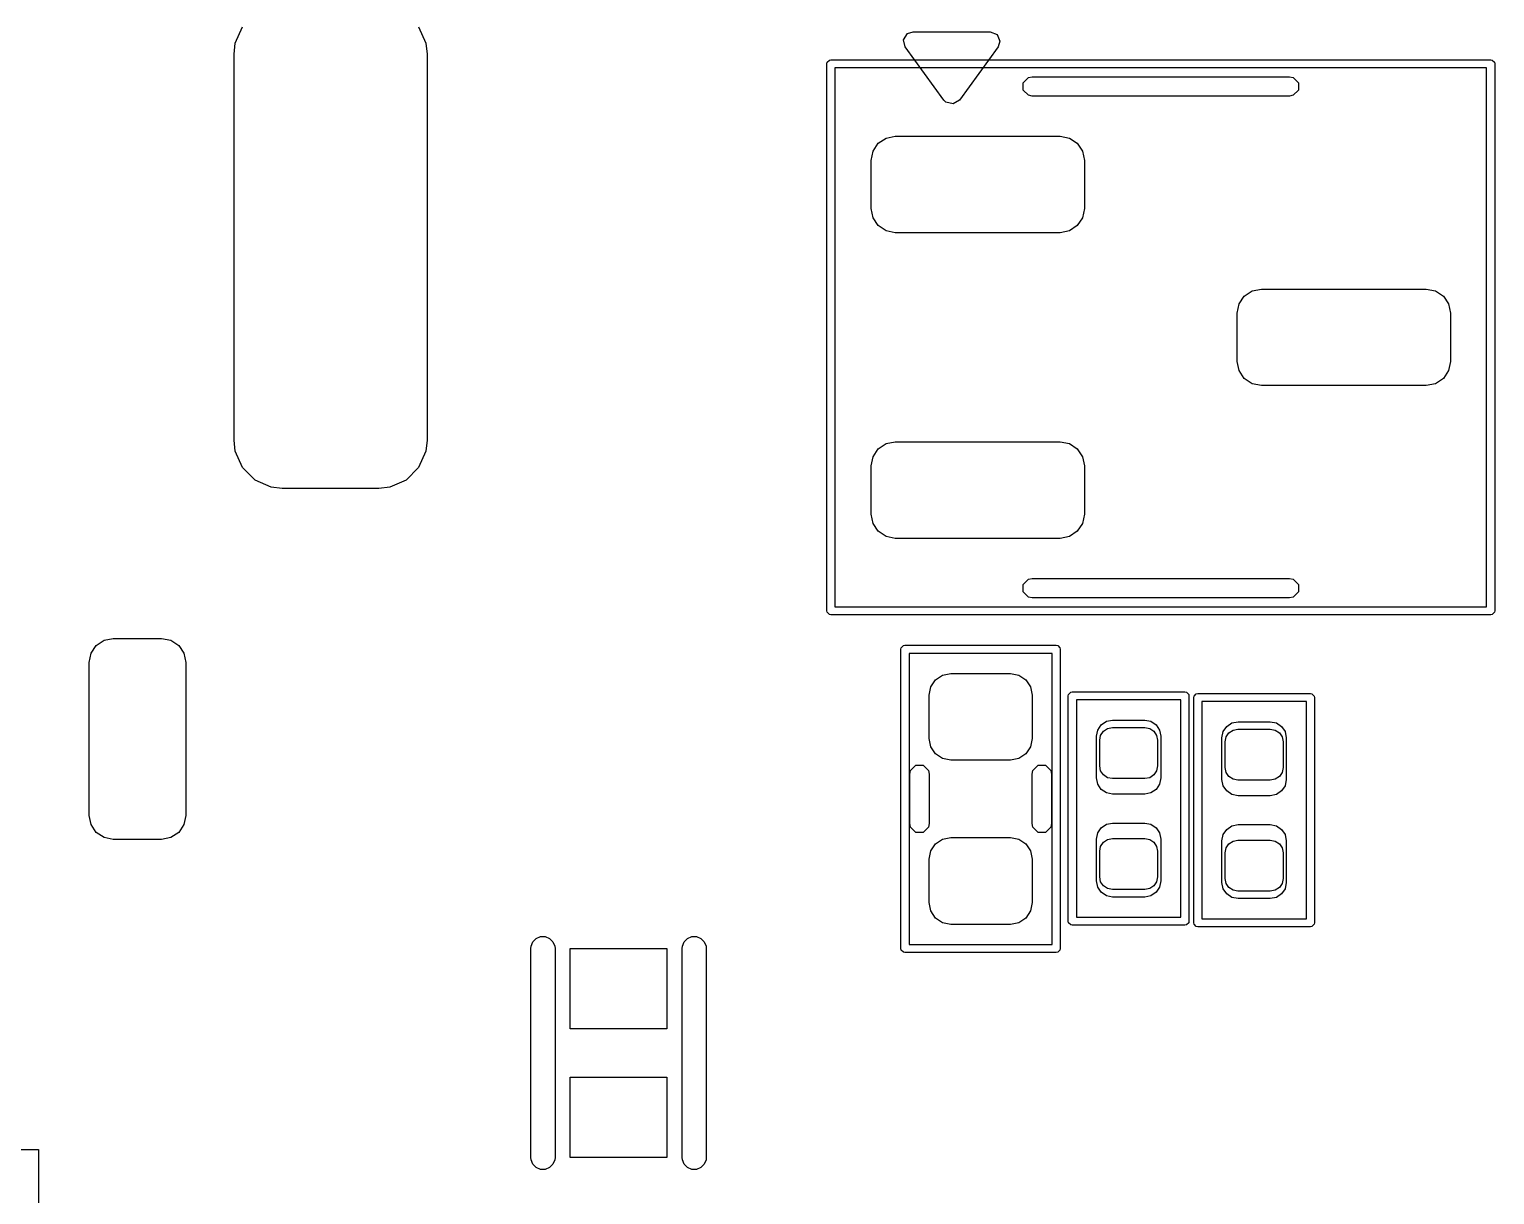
# Model space of a CAD drawing. Extents: x 100 to 191, y -173 to -30.
# Drawn here: x 152.09 to 161.2, y -96.9 to -89.65 of the extents above; entities that cross this region are included whole.
import ezdxf

# ---------------------------------------------------------------- set-up
doc = ezdxf.new("R2010")
doc.units = 0
doc.layers.add('BLACK', color=7, linetype='CONTINUOUS')

msp = doc.modelspace()

# ---------------------------------------------------------------- linework, layer by layer
at = {"layer": 'BLACK', "linetype": 'Continuous'}
for p, q in [((153.372469, -89.736885), (153.417001, -89.636029)), ((153.372469, -89.736885), (153.417001, -89.636029)), ((154.511999, -89.636029), (154.556531, -89.736885)), ((154.511999, -89.636029), (154.556531, -89.736885)), ((157.525234, -89.716212), (157.54921, -89.677046)), ((157.54921, -89.677046), (157.5845, -89.66557)), ((157.5845, -89.66557), (158.0645, -89.66557)), ((158.0645, -89.66557), (158.106926, -89.683144)), ((158.106926, -89.683144), (158.1245, -89.72557)), ((153.3645, -89.80557), (153.372469, -89.736885)), ((153.3645, -89.80557), (153.372469, -89.736885)), ((154.556531, -89.736885), (154.5645, -89.80557)), ((154.556531, -89.736885), (154.5645, -89.80557)), ((157.535976, -89.76086), (157.525234, -89.716212)), ((157.775976, -90.09086), (157.535976, -89.76086)), ((158.113024, -89.76086), (157.873024, -90.09086)), ((158.1245, -89.72557), (158.113024, -89.76086)), ((153.3645, -92.20557), (153.3645, -89.80557)), ((153.3645, -92.20557), (153.3645, -89.80557)), ((154.5645, -89.80557), (154.5645, -92.20557)), ((154.5645, -89.80557), (154.5645, -92.20557)), ((157.0495, -89.86557), (157.051403, -89.856003)), ((157.0495, -93.26557), (157.0495, -89.86557)), ((157.051403, -89.856003), (157.064933, -89.842473)), ((157.064933, -89.842473), (157.0745, -89.84057)), ((157.0745, -89.84057), (161.1745, -89.84057)), ((161.1745, -89.84057), (161.184067, -89.842473)), ((161.184067, -89.842473), (161.197597, -89.856003)), ((161.197597, -89.856003), (161.1995, -89.86557)), ((161.1995, -89.86557), (161.1995, -93.26557)), ((157.0995, -89.89057), (157.0995, -93.24057)), ((161.1495, -89.89057), (157.0995, -89.89057)), ((158.269067, -89.982609), (158.301539, -89.950137)), ((158.301539, -89.950137), (158.3245, -89.94557)), ((158.3245, -89.94557), (159.1245, -89.94557)), ((159.1245, -89.94557), (159.9245, -89.94557)), ((159.9245, -89.94557), (159.947461, -89.950137)), ((159.947461, -89.950137), (159.979933, -89.982609)), ((161.1495, -93.24057), (161.1495, -89.89057)), ((158.269067, -90.028531), (158.269067, -89.982609)), ((158.301539, -90.061003), (158.269067, -90.028531)), ((158.3245, -90.06557), (158.301539, -90.061003)), ((159.1245, -90.06557), (158.3245, -90.06557)), ((159.9245, -90.06557), (159.1245, -90.06557)), ((159.947461, -90.061003), (159.9245, -90.06557)), ((159.979933, -90.028531), (159.947461, -90.061003)), ((159.979933, -89.982609), (159.979933, -90.028531)), ((157.78921, -90.104094), (157.775976, -90.09086)), ((157.833858, -90.114836), (157.78921, -90.104094)), ((157.873024, -90.09086), (157.833858, -90.114836)), ((157.368434, -90.359504), (157.417097, -90.326988)), ((157.368434, -90.359504), (157.417097, -90.326988)), ((157.417097, -90.326988), (157.4745, -90.31557)), ((157.417097, -90.326988), (157.4745, -90.31557)), ((157.4745, -90.31557), (158.4995, -90.31557)), ((157.4745, -90.31557), (158.4995, -90.31557)), ((158.4995, -90.31557), (158.556903, -90.326988)), ((158.4995, -90.31557), (158.556903, -90.326988)), ((158.556903, -90.326988), (158.605566, -90.359504)), ((158.556903, -90.326988), (158.605566, -90.359504)), ((157.3245, -90.46557), (157.335918, -90.408167)), ((157.3245, -90.46557), (157.335918, -90.408167)), ((157.335918, -90.408167), (157.368434, -90.359504)), ((157.335918, -90.408167), (157.368434, -90.359504)), ((158.605566, -90.359504), (158.638082, -90.408167)), ((158.605566, -90.359504), (158.638082, -90.408167)), ((158.638082, -90.408167), (158.6495, -90.46557)), ((158.638082, -90.408167), (158.6495, -90.46557)), ((157.3245, -90.76557), (157.3245, -90.46557)), ((157.3245, -90.76557), (157.3245, -90.46557)), ((158.6495, -90.46557), (158.6495, -90.76557)), ((158.6495, -90.46557), (158.6495, -90.76557)), ((157.335918, -90.822973), (157.3245, -90.76557)), ((157.335918, -90.822973), (157.3245, -90.76557)), ((158.6495, -90.76557), (158.638082, -90.822973)), ((158.6495, -90.76557), (158.638082, -90.822973)), ((157.368434, -90.871636), (157.335918, -90.822973)), ((157.368434, -90.871636), (157.335918, -90.822973)), ((157.417097, -90.904152), (157.368434, -90.871636)), ((157.417097, -90.904152), (157.368434, -90.871636)), ((158.605566, -90.871636), (158.556903, -90.904152)), ((158.605566, -90.871636), (158.556903, -90.904152)), ((158.638082, -90.822973), (158.605566, -90.871636)), ((158.638082, -90.822973), (158.605566, -90.871636)), ((157.4745, -90.91557), (157.417097, -90.904152)), ((157.4745, -90.91557), (157.417097, -90.904152)), ((158.4995, -90.91557), (157.4745, -90.91557)), ((158.4995, -90.91557), (157.4745, -90.91557)), ((158.556903, -90.904152), (158.4995, -90.91557)), ((158.556903, -90.904152), (158.4995, -90.91557)), ((159.610918, -91.358167), (159.643434, -91.309504)), ((159.610918, -91.358167), (159.643434, -91.309504)), ((159.643434, -91.309504), (159.692097, -91.276988)), ((159.643434, -91.309504), (159.692097, -91.276988)), ((159.692097, -91.276988), (159.7495, -91.26557)), ((159.692097, -91.276988), (159.7495, -91.26557)), ((159.7495, -91.26557), (160.7745, -91.26557)), ((159.7495, -91.26557), (160.7745, -91.26557)), ((160.7745, -91.26557), (160.831903, -91.276988)), ((160.7745, -91.26557), (160.831903, -91.276988)), ((160.831903, -91.276988), (160.880566, -91.309504)), ((160.831903, -91.276988), (160.880566, -91.309504)), ((160.880566, -91.309504), (160.913082, -91.358167)), ((160.880566, -91.309504), (160.913082, -91.358167)), ((159.5995, -91.41557), (159.610918, -91.358167)), ((159.5995, -91.41557), (159.610918, -91.358167)), ((159.5995, -91.71557), (159.5995, -91.41557)), ((159.5995, -91.71557), (159.5995, -91.41557)), ((160.913082, -91.358167), (160.9245, -91.41557)), ((160.913082, -91.358167), (160.9245, -91.41557)), ((160.9245, -91.41557), (160.9245, -91.71557)), ((160.9245, -91.41557), (160.9245, -91.71557)), ((159.610918, -91.772973), (159.5995, -91.71557)), ((159.610918, -91.772973), (159.5995, -91.71557)), ((159.643434, -91.821636), (159.610918, -91.772973)), ((159.643434, -91.821636), (159.610918, -91.772973)), ((160.913082, -91.772973), (160.880566, -91.821636)), ((160.913082, -91.772973), (160.880566, -91.821636)), ((160.9245, -91.71557), (160.913082, -91.772973)), ((160.9245, -91.71557), (160.913082, -91.772973)), ((159.692097, -91.854152), (159.643434, -91.821636)), ((159.692097, -91.854152), (159.643434, -91.821636)), ((159.7495, -91.86557), (159.692097, -91.854152)), ((159.7495, -91.86557), (159.692097, -91.854152)), ((160.7745, -91.86557), (159.7495, -91.86557)), ((160.7745, -91.86557), (159.7495, -91.86557)), ((160.831903, -91.854152), (160.7745, -91.86557)), ((160.831903, -91.854152), (160.7745, -91.86557)), ((160.880566, -91.821636), (160.831903, -91.854152)), ((160.880566, -91.821636), (160.831903, -91.854152)), ((153.372469, -92.274255), (153.3645, -92.20557)), ((153.372469, -92.274255), (153.3645, -92.20557)), ((154.5645, -92.20557), (154.556531, -92.274255)), ((154.5645, -92.20557), (154.556531, -92.274255)), ((157.368434, -92.259504), (157.417097, -92.226988)), ((157.368434, -92.259504), (157.417097, -92.226988)), ((157.417097, -92.226988), (157.4745, -92.21557)), ((157.417097, -92.226988), (157.4745, -92.21557)), ((157.4745, -92.21557), (158.4995, -92.21557)), ((157.4745, -92.21557), (158.4995, -92.21557)), ((158.4995, -92.21557), (158.556903, -92.226988)), ((158.4995, -92.21557), (158.556903, -92.226988)), ((158.556903, -92.226988), (158.605566, -92.259504)), ((158.556903, -92.226988), (158.605566, -92.259504)), ((153.417001, -92.375111), (153.372469, -92.274255)), ((153.417001, -92.375111), (153.372469, -92.274255)), ((154.556531, -92.274255), (154.511999, -92.375111)), ((154.556531, -92.274255), (154.511999, -92.375111)), ((157.3245, -92.36557), (157.335918, -92.308167)), ((157.3245, -92.36557), (157.335918, -92.308167)), ((157.335918, -92.308167), (157.368434, -92.259504)), ((157.335918, -92.308167), (157.368434, -92.259504)), ((158.605566, -92.259504), (158.638082, -92.308167)), ((158.605566, -92.259504), (158.638082, -92.308167)), ((158.638082, -92.308167), (158.6495, -92.36557)), ((158.638082, -92.308167), (158.6495, -92.36557)), ((153.494959, -92.453069), (153.417001, -92.375111)), ((153.494959, -92.453069), (153.417001, -92.375111)), ((154.511999, -92.375111), (154.434041, -92.453069)), ((154.511999, -92.375111), (154.434041, -92.453069)), ((157.3245, -92.66557), (157.3245, -92.36557)), ((157.3245, -92.66557), (157.3245, -92.36557)), ((158.6495, -92.36557), (158.6495, -92.66557)), ((158.6495, -92.36557), (158.6495, -92.66557)), ((153.595815, -92.497601), (153.494959, -92.453069)), ((153.595815, -92.497601), (153.494959, -92.453069)), ((153.6645, -92.50557), (153.595815, -92.497601)), ((153.6645, -92.50557), (153.595815, -92.497601)), ((154.2645, -92.50557), (153.6645, -92.50557)), ((154.2645, -92.50557), (153.6645, -92.50557)), ((154.333185, -92.497601), (154.2645, -92.50557)), ((154.333185, -92.497601), (154.2645, -92.50557)), ((154.434041, -92.453069), (154.333185, -92.497601)), ((154.434041, -92.453069), (154.333185, -92.497601)), ((157.335918, -92.722973), (157.3245, -92.66557)), ((157.335918, -92.722973), (157.3245, -92.66557)), ((158.6495, -92.66557), (158.638082, -92.722973)), ((158.6495, -92.66557), (158.638082, -92.722973)), ((157.368434, -92.771636), (157.335918, -92.722973)), ((157.368434, -92.771636), (157.335918, -92.722973)), ((157.417097, -92.804152), (157.368434, -92.771636)), ((157.417097, -92.804152), (157.368434, -92.771636)), ((158.605566, -92.771636), (158.556903, -92.804152)), ((158.605566, -92.771636), (158.556903, -92.804152)), ((158.638082, -92.722973), (158.605566, -92.771636)), ((158.638082, -92.722973), (158.605566, -92.771636)), ((157.4745, -92.81557), (157.417097, -92.804152)), ((157.4745, -92.81557), (157.417097, -92.804152)), ((158.4995, -92.81557), (157.4745, -92.81557)), ((158.4995, -92.81557), (157.4745, -92.81557)), ((158.556903, -92.804152), (158.4995, -92.81557)), ((158.556903, -92.804152), (158.4995, -92.81557)), ((158.269067, -93.102609), (158.301539, -93.070137)), ((158.301539, -93.070137), (158.3245, -93.06557)), ((158.3245, -93.06557), (159.1245, -93.06557)), ((159.1245, -93.06557), (159.9245, -93.06557)), ((159.9245, -93.06557), (159.947461, -93.070137)), ((159.947461, -93.070137), (159.979933, -93.102609)), ((158.269067, -93.148531), (158.269067, -93.102609)), ((158.301539, -93.181003), (158.269067, -93.148531)), ((159.979933, -93.148531), (159.947461, -93.181003)), ((159.979933, -93.102609), (159.979933, -93.148531)), ((157.0995, -93.24057), (161.1495, -93.24057)), ((158.3245, -93.18557), (158.301539, -93.181003)), ((159.1245, -93.18557), (158.3245, -93.18557)), ((159.9245, -93.18557), (159.1245, -93.18557)), ((159.947461, -93.181003), (159.9245, -93.18557)), ((157.051403, -93.275137), (157.0495, -93.26557)), ((157.064933, -93.288667), (157.051403, -93.275137)), ((157.0745, -93.29057), (157.064933, -93.288667)), ((161.1745, -93.29057), (157.0745, -93.29057)), ((161.184067, -93.288667), (161.1745, -93.29057)), ((161.197597, -93.275137), (161.184067, -93.288667)), ((161.1995, -93.26557), (161.197597, -93.275137)), ((152.557097, -93.449188), (152.6145, -93.43777)), ((152.557097, -93.449188), (152.6145, -93.43777)), ((152.6145, -93.43777), (152.9145, -93.43777)), ((152.6145, -93.43777), (152.9145, -93.43777)), ((152.9145, -93.43777), (152.971903, -93.449188)), ((152.9145, -93.43777), (152.971903, -93.449188)), ((152.4645, -93.58777), (152.475918, -93.530367)), ((152.4645, -93.58777), (152.475918, -93.530367)), ((152.475918, -93.530367), (152.508434, -93.481704)), ((152.475918, -93.530367), (152.508434, -93.481704)), ((152.508434, -93.481704), (152.557097, -93.449188)), ((152.508434, -93.481704), (152.557097, -93.449188)), ((152.971903, -93.449188), (153.020566, -93.481704)), ((152.971903, -93.449188), (153.020566, -93.481704)), ((153.020566, -93.481704), (153.053082, -93.530367)), ((153.020566, -93.481704), (153.053082, -93.530367)), ((153.053082, -93.530367), (153.0645, -93.58777)), ((153.053082, -93.530367), (153.0645, -93.58777)), ((157.5095, -93.50557), (157.511403, -93.496003)), ((157.5095, -95.36557), (157.5095, -93.50557)), ((157.511403, -93.496003), (157.524933, -93.482473)), ((157.524933, -93.482473), (157.5345, -93.48057)), ((157.5345, -93.48057), (158.4745, -93.48057)), ((157.5595, -93.53057), (157.5595, -95.34057)), ((158.4495, -93.53057), (157.5595, -93.53057)), ((158.4495, -95.34057), (158.4495, -93.53057)), ((158.4745, -93.48057), (158.484067, -93.482473)), ((158.484067, -93.482473), (158.497597, -93.496003)), ((158.497597, -93.496003), (158.4995, -93.50557)), ((158.4995, -93.50557), (158.4995, -95.36557)), ((152.4645, -94.53777), (152.4645, -93.58777)), ((152.4645, -94.53777), (152.4645, -93.58777)), ((153.0645, -93.58777), (153.0645, -94.53777)), ((153.0645, -93.58777), (153.0645, -94.53777)), ((157.694776, -93.738908), (157.724041, -93.695111)), ((157.694776, -93.738908), (157.724041, -93.695111)), ((157.724041, -93.695111), (157.767838, -93.665846)), ((157.724041, -93.695111), (157.767838, -93.665846)), ((157.767838, -93.665846), (157.8195, -93.65557)), ((157.767838, -93.665846), (157.8195, -93.65557)), ((157.8195, -93.65557), (158.1895, -93.65557)), ((157.8195, -93.65557), (158.1895, -93.65557)), ((158.1895, -93.65557), (158.241162, -93.665846)), ((158.1895, -93.65557), (158.241162, -93.665846)), ((158.241162, -93.665846), (158.284959, -93.695111)), ((158.241162, -93.665846), (158.284959, -93.695111)), ((158.284959, -93.695111), (158.314224, -93.738908)), ((158.284959, -93.695111), (158.314224, -93.738908)), ((157.6845, -93.79057), (157.694776, -93.738908)), ((157.6845, -93.79057), (157.694776, -93.738908)), ((157.6845, -94.06057), (157.6845, -93.79057)), ((157.6845, -94.06057), (157.6845, -93.79057)), ((158.314224, -93.738908), (158.3245, -93.79057)), ((158.314224, -93.738908), (158.3245, -93.79057)), ((158.3245, -93.79057), (158.3245, -94.06057)), ((158.3245, -93.79057), (158.3245, -94.06057)), ((158.5495, -93.79557), (158.551403, -93.786003)), ((158.5495, -95.19557), (158.5495, -93.79557)), ((158.551403, -93.786003), (158.564933, -93.772473)), ((158.564933, -93.772473), (158.5745, -93.77057)), ((158.5745, -93.77057), (159.2745, -93.77057)), ((159.2745, -93.77057), (159.284067, -93.772473)), ((159.284067, -93.772473), (159.297597, -93.786003)), ((159.297597, -93.786003), (159.2995, -93.79557)), ((159.2995, -93.79557), (159.2995, -95.19557)), ((159.3295, -93.80557), (159.331403, -93.796003)), ((159.331403, -93.796003), (159.344933, -93.782473)), ((159.344933, -93.782473), (159.3545, -93.78057)), ((159.3545, -93.78057), (160.0545, -93.78057)), ((160.0545, -93.78057), (160.064067, -93.782473)), ((160.064067, -93.782473), (160.077597, -93.796003)), ((160.077597, -93.796003), (160.0795, -93.80557)), ((158.5995, -93.82057), (158.5995, -95.17057)), ((159.2495, -93.82057), (158.5995, -93.82057)), ((159.2495, -95.17057), (159.2495, -93.82057)), ((159.3295, -95.20557), (159.3295, -93.80557)), ((159.3795, -93.83057), (159.3795, -95.18057)), ((160.0295, -93.83057), (159.3795, -93.83057)), ((160.0295, -95.18057), (160.0295, -93.83057)), ((160.0795, -93.80557), (160.0795, -95.20557)), ((158.732112, -94.007302), (158.753789, -93.974859)), ((158.753789, -93.974859), (158.786232, -93.953182)), ((158.786232, -93.953182), (158.8245, -93.94557)), ((158.8245, -93.94557), (159.0245, -93.94557)), ((159.0245, -93.94557), (159.062768, -93.953182)), ((159.062768, -93.953182), (159.095211, -93.974859)), ((159.095211, -93.974859), (159.116888, -94.007302)), ((159.512112, -94.017302), (159.533789, -93.984859)), ((159.533789, -93.984859), (159.566232, -93.963182)), ((159.566232, -93.963182), (159.6045, -93.95557)), ((159.6045, -93.95557), (159.8045, -93.95557)), ((159.8045, -93.95557), (159.842768, -93.963182)), ((159.842768, -93.963182), (159.875211, -93.984859)), ((159.875211, -93.984859), (159.896888, -94.017302)), ((157.694776, -94.112232), (157.6845, -94.06057)), ((157.694776, -94.112232), (157.6845, -94.06057)), ((158.3245, -94.06057), (158.314224, -94.112232)), ((158.3245, -94.06057), (158.314224, -94.112232)), ((158.7245, -94.04557), (158.732112, -94.007302)), ((158.7245, -94.30557), (158.7245, -94.04557)), ((158.7445, -94.07107), (158.750552, -94.040647)), ((158.7445, -94.23007), (158.7445, -94.07107)), ((158.750552, -94.040647), (158.767785, -94.014855)), ((158.767785, -94.014855), (158.793577, -93.997622)), ((158.793577, -93.997622), (158.824, -93.99157)), ((158.824, -93.99157), (159.025, -93.99157)), ((159.025, -93.99157), (159.055423, -93.997622)), ((159.055423, -93.997622), (159.081215, -94.014855)), ((159.081215, -94.014855), (159.098448, -94.040647)), ((159.098448, -94.040647), (159.1045, -94.07107)), ((159.1045, -94.07107), (159.1045, -94.23007)), ((159.116888, -94.007302), (159.1245, -94.04557)), ((159.1245, -94.04557), (159.1245, -94.30557)), ((159.5045, -94.05557), (159.512112, -94.017302)), ((159.5045, -94.31557), (159.5045, -94.05557)), ((159.5245, -94.08107), (159.530552, -94.050647)), ((159.530552, -94.050647), (159.547785, -94.024855)), ((159.547785, -94.024855), (159.573577, -94.007622)), ((159.573577, -94.007622), (159.604, -94.00157)), ((159.604, -94.00157), (159.805, -94.00157)), ((159.805, -94.00157), (159.835423, -94.007622)), ((159.835423, -94.007622), (159.861215, -94.024855)), ((159.861215, -94.024855), (159.878448, -94.050647)), ((159.878448, -94.050647), (159.8845, -94.08107)), ((159.896888, -94.017302), (159.9045, -94.05557)), ((159.9045, -94.05557), (159.9045, -94.31557)), ((157.724041, -94.156029), (157.694776, -94.112232)), ((157.724041, -94.156029), (157.694776, -94.112232)), ((157.767838, -94.185294), (157.724041, -94.156029)), ((157.767838, -94.185294), (157.724041, -94.156029)), ((158.284959, -94.156029), (158.241162, -94.185294)), ((158.284959, -94.156029), (158.241162, -94.185294)), ((158.314224, -94.112232), (158.284959, -94.156029)), ((158.314224, -94.112232), (158.284959, -94.156029)), ((159.5245, -94.24007), (159.5245, -94.08107)), ((159.8845, -94.08107), (159.8845, -94.24007)), ((157.5645, -94.281929), (157.569067, -94.258968)), ((157.569067, -94.258968), (157.601539, -94.226496)), ((157.601539, -94.226496), (157.647461, -94.226496)), ((157.647461, -94.226496), (157.679933, -94.258968)), ((157.679933, -94.258968), (157.6845, -94.281929)), ((157.8195, -94.19557), (157.767838, -94.185294)), ((157.8195, -94.19557), (157.767838, -94.185294)), ((158.1895, -94.19557), (157.8195, -94.19557)), ((158.1895, -94.19557), (157.8195, -94.19557)), ((158.241162, -94.185294), (158.1895, -94.19557)), ((158.241162, -94.185294), (158.1895, -94.19557)), ((158.3245, -94.281929), (158.329067, -94.258968)), ((158.329067, -94.258968), (158.361539, -94.226496)), ((158.361539, -94.226496), (158.407461, -94.226496)), ((158.407461, -94.226496), (158.439933, -94.258968)), ((158.439933, -94.258968), (158.4445, -94.281929)), ((158.750552, -94.260493), (158.7445, -94.23007)), ((159.1045, -94.23007), (159.098448, -94.260493)), ((159.530552, -94.270493), (159.5245, -94.24007)), ((159.8845, -94.24007), (159.878448, -94.270493)), ((157.5645, -94.589211), (157.5645, -94.281929)), ((157.6845, -94.281929), (157.6845, -94.589211)), ((158.3245, -94.589211), (158.3245, -94.281929)), ((158.4445, -94.281929), (158.4445, -94.589211)), ((158.732112, -94.343838), (158.7245, -94.30557)), ((158.753789, -94.376281), (158.732112, -94.343838)), ((158.767785, -94.286285), (158.750552, -94.260493)), ((158.793577, -94.303518), (158.767785, -94.286285)), ((158.824, -94.30957), (158.793577, -94.303518)), ((159.025, -94.30957), (158.824, -94.30957)), ((159.055423, -94.303518), (159.025, -94.30957)), ((159.081215, -94.286285), (159.055423, -94.303518)), ((159.098448, -94.260493), (159.081215, -94.286285)), ((159.116888, -94.343838), (159.095211, -94.376281)), ((159.1245, -94.30557), (159.116888, -94.343838)), ((159.512112, -94.353838), (159.5045, -94.31557)), ((159.547785, -94.296285), (159.530552, -94.270493)), ((159.573577, -94.313518), (159.547785, -94.296285)), ((159.604, -94.31957), (159.573577, -94.313518)), ((159.805, -94.31957), (159.604, -94.31957)), ((159.835423, -94.313518), (159.805, -94.31957)), ((159.861215, -94.296285), (159.835423, -94.313518)), ((159.878448, -94.270493), (159.861215, -94.296285)), ((159.9045, -94.31557), (159.896888, -94.353838)), ((158.786232, -94.397958), (158.753789, -94.376281)), ((158.8245, -94.40557), (158.786232, -94.397958)), ((159.0245, -94.40557), (158.8245, -94.40557)), ((159.062768, -94.397958), (159.0245, -94.40557)), ((159.095211, -94.376281), (159.062768, -94.397958)), ((159.533789, -94.386281), (159.512112, -94.353838)), ((159.566232, -94.407958), (159.533789, -94.386281)), ((159.6045, -94.41557), (159.566232, -94.407958)), ((159.8045, -94.41557), (159.6045, -94.41557)), ((159.842768, -94.407958), (159.8045, -94.41557)), ((159.875211, -94.386281), (159.842768, -94.407958)), ((159.896888, -94.353838), (159.875211, -94.386281)), ((152.475918, -94.595173), (152.4645, -94.53777)), ((152.475918, -94.595173), (152.4645, -94.53777)), ((152.508434, -94.643836), (152.475918, -94.595173)), ((152.508434, -94.643836), (152.475918, -94.595173)), ((153.053082, -94.595173), (153.020566, -94.643836)), ((153.053082, -94.595173), (153.020566, -94.643836)), ((153.0645, -94.53777), (153.053082, -94.595173)), ((153.0645, -94.53777), (153.053082, -94.595173)), ((157.569067, -94.612172), (157.5645, -94.589211)), ((157.601539, -94.644644), (157.569067, -94.612172)), ((157.679933, -94.612172), (157.647461, -94.644644)), ((157.6845, -94.589211), (157.679933, -94.612172)), ((158.329067, -94.612172), (158.3245, -94.589211)), ((158.361539, -94.644644), (158.329067, -94.612172)), ((158.439933, -94.612172), (158.407461, -94.644644)), ((158.4445, -94.589211), (158.439933, -94.612172)), ((158.732112, -94.647302), (158.753789, -94.614859)), ((158.753789, -94.614859), (158.786232, -94.593182)), ((158.786232, -94.593182), (158.8245, -94.58557)), ((158.8245, -94.58557), (159.0245, -94.58557)), ((159.0245, -94.58557), (159.062768, -94.593182)), ((159.062768, -94.593182), (159.095211, -94.614859)), ((159.095211, -94.614859), (159.116888, -94.647302)), ((159.533789, -94.624859), (159.566232, -94.603182)), ((159.566232, -94.603182), (159.6045, -94.59557)), ((159.6045, -94.59557), (159.8045, -94.59557)), ((159.8045, -94.59557), (159.842768, -94.603182)), ((159.842768, -94.603182), (159.875211, -94.624859)), ((152.557097, -94.676352), (152.508434, -94.643836)), ((152.557097, -94.676352), (152.508434, -94.643836)), ((152.6145, -94.68777), (152.557097, -94.676352)), ((152.6145, -94.68777), (152.557097, -94.676352)), ((152.9145, -94.68777), (152.6145, -94.68777)), ((152.9145, -94.68777), (152.6145, -94.68777)), ((152.971903, -94.676352), (152.9145, -94.68777)), ((152.971903, -94.676352), (152.9145, -94.68777)), ((153.020566, -94.643836), (152.971903, -94.676352)), ((153.020566, -94.643836), (152.971903, -94.676352)), ((157.647461, -94.644644), (157.601539, -94.644644)), ((157.724041, -94.715111), (157.767838, -94.685846)), ((157.724041, -94.715111), (157.767838, -94.685846)), ((157.767838, -94.685846), (157.8195, -94.67557)), ((157.767838, -94.685846), (157.8195, -94.67557)), ((157.8195, -94.67557), (158.1895, -94.67557)), ((157.8195, -94.67557), (158.1895, -94.67557)), ((158.1895, -94.67557), (158.241162, -94.685846)), ((158.1895, -94.67557), (158.241162, -94.685846)), ((158.241162, -94.685846), (158.284959, -94.715111)), ((158.241162, -94.685846), (158.284959, -94.715111)), ((158.407461, -94.644644), (158.361539, -94.644644)), ((158.7245, -94.68557), (158.732112, -94.647302)), ((158.7245, -94.94557), (158.7245, -94.68557)), ((158.750552, -94.730647), (158.767785, -94.704855)), ((158.767785, -94.704855), (158.793577, -94.687622)), ((158.793577, -94.687622), (158.824, -94.68157)), ((158.824, -94.68157), (159.025, -94.68157)), ((159.025, -94.68157), (159.055423, -94.687622)), ((159.055423, -94.687622), (159.081215, -94.704855)), ((159.081215, -94.704855), (159.098448, -94.730647)), ((159.116888, -94.647302), (159.1245, -94.68557)), ((159.1245, -94.68557), (159.1245, -94.94557)), ((159.5045, -94.69557), (159.512112, -94.657302)), ((159.5045, -94.95557), (159.5045, -94.69557)), ((159.512112, -94.657302), (159.533789, -94.624859)), ((159.530552, -94.740647), (159.547785, -94.714855)), ((159.547785, -94.714855), (159.573577, -94.697622)), ((159.573577, -94.697622), (159.604, -94.69157)), ((159.604, -94.69157), (159.805, -94.69157)), ((159.805, -94.69157), (159.835423, -94.697622)), ((159.835423, -94.697622), (159.861215, -94.714855)), ((159.861215, -94.714855), (159.878448, -94.740647)), ((159.875211, -94.624859), (159.896888, -94.657302)), ((159.896888, -94.657302), (159.9045, -94.69557)), ((159.9045, -94.69557), (159.9045, -94.95557)), ((157.6845, -94.81057), (157.694776, -94.758908)), ((157.6845, -94.81057), (157.694776, -94.758908)), ((157.694776, -94.758908), (157.724041, -94.715111)), ((157.694776, -94.758908), (157.724041, -94.715111)), ((158.284959, -94.715111), (158.314224, -94.758908)), ((158.284959, -94.715111), (158.314224, -94.758908)), ((158.314224, -94.758908), (158.3245, -94.81057)), ((158.314224, -94.758908), (158.3245, -94.81057)), ((158.7445, -94.76107), (158.750552, -94.730647)), ((158.7445, -94.92007), (158.7445, -94.76107)), ((159.098448, -94.730647), (159.1045, -94.76107)), ((159.1045, -94.76107), (159.1045, -94.92007)), ((159.5245, -94.77107), (159.530552, -94.740647)), ((159.5245, -94.93007), (159.5245, -94.77107)), ((159.878448, -94.740647), (159.8845, -94.77107)), ((159.8845, -94.77107), (159.8845, -94.93007)), ((157.6845, -95.08057), (157.6845, -94.81057)), ((157.6845, -95.08057), (157.6845, -94.81057)), ((158.3245, -94.81057), (158.3245, -95.08057)), ((158.3245, -94.81057), (158.3245, -95.08057)), ((158.732112, -94.983838), (158.7245, -94.94557)), ((158.753789, -95.016281), (158.732112, -94.983838)), ((158.750552, -94.950493), (158.7445, -94.92007)), ((158.767785, -94.976285), (158.750552, -94.950493)), ((158.793577, -94.993518), (158.767785, -94.976285)), ((159.081215, -94.976285), (159.055423, -94.993518)), ((159.098448, -94.950493), (159.081215, -94.976285)), ((159.116888, -94.983838), (159.095211, -95.016281)), ((159.1045, -94.92007), (159.098448, -94.950493)), ((159.1245, -94.94557), (159.116888, -94.983838)), ((159.512112, -94.993838), (159.5045, -94.95557)), ((159.530552, -94.960493), (159.5245, -94.93007)), ((159.547785, -94.986285), (159.530552, -94.960493)), ((159.573577, -95.003518), (159.547785, -94.986285)), ((159.861215, -94.986285), (159.835423, -95.003518)), ((159.878448, -94.960493), (159.861215, -94.986285)), ((159.8845, -94.93007), (159.878448, -94.960493)), ((159.9045, -94.95557), (159.896888, -94.993838)), ((158.786232, -95.037958), (158.753789, -95.016281)), ((158.8245, -95.04557), (158.786232, -95.037958)), ((158.824, -94.99957), (158.793577, -94.993518)), ((159.025, -94.99957), (158.824, -94.99957)), ((159.0245, -95.04557), (158.8245, -95.04557)), ((159.062768, -95.037958), (159.0245, -95.04557)), ((159.055423, -94.993518), (159.025, -94.99957)), ((159.095211, -95.016281), (159.062768, -95.037958)), ((159.533789, -95.026281), (159.512112, -94.993838)), ((159.566232, -95.047958), (159.533789, -95.026281)), ((159.6045, -95.05557), (159.566232, -95.047958)), ((159.604, -95.00957), (159.573577, -95.003518)), ((159.805, -95.00957), (159.604, -95.00957)), ((159.8045, -95.05557), (159.6045, -95.05557)), ((159.842768, -95.047958), (159.8045, -95.05557)), ((159.835423, -95.003518), (159.805, -95.00957)), ((159.875211, -95.026281), (159.842768, -95.047958)), ((159.896888, -94.993838), (159.875211, -95.026281)), ((157.694776, -95.132232), (157.6845, -95.08057)), ((157.694776, -95.132232), (157.6845, -95.08057)), ((157.724041, -95.176029), (157.694776, -95.132232)), ((157.724041, -95.176029), (157.694776, -95.132232)), ((158.314224, -95.132232), (158.284959, -95.176029)), ((158.314224, -95.132232), (158.284959, -95.176029)), ((158.3245, -95.08057), (158.314224, -95.132232)), ((158.3245, -95.08057), (158.314224, -95.132232)), ((157.767838, -95.205294), (157.724041, -95.176029)), ((157.767838, -95.205294), (157.724041, -95.176029)), ((157.8195, -95.21557), (157.767838, -95.205294)), ((157.8195, -95.21557), (157.767838, -95.205294)), ((158.1895, -95.21557), (157.8195, -95.21557)), ((158.1895, -95.21557), (157.8195, -95.21557)), ((158.241162, -95.205294), (158.1895, -95.21557)), ((158.241162, -95.205294), (158.1895, -95.21557)), ((158.284959, -95.176029), (158.241162, -95.205294)), ((158.284959, -95.176029), (158.241162, -95.205294)), ((158.551403, -95.205137), (158.5495, -95.19557)), ((158.564933, -95.218667), (158.551403, -95.205137)), ((158.5745, -95.22057), (158.564933, -95.218667)), ((159.2745, -95.22057), (158.5745, -95.22057)), ((158.5995, -95.17057), (159.2495, -95.17057)), ((159.284067, -95.218667), (159.2745, -95.22057)), ((159.297597, -95.205137), (159.284067, -95.218667)), ((159.2995, -95.19557), (159.297597, -95.205137)), ((159.331403, -95.215137), (159.3295, -95.20557)), ((159.344933, -95.228667), (159.331403, -95.215137)), ((159.3545, -95.23057), (159.344933, -95.228667)), ((160.0545, -95.23057), (159.3545, -95.23057)), ((159.3795, -95.18057), (160.0295, -95.18057)), ((160.064067, -95.228667), (160.0545, -95.23057)), ((160.077597, -95.215137), (160.064067, -95.228667)), ((160.0795, -95.20557), (160.077597, -95.215137)), ((155.2095, -95.36557), (155.210941, -95.350938)), ((155.210941, -95.350938), (155.22214, -95.323902)), ((155.22214, -95.323902), (155.242832, -95.30321)), ((155.242832, -95.30321), (155.269868, -95.292011)), ((155.269868, -95.292011), (155.299132, -95.292011)), ((155.299132, -95.292011), (155.326168, -95.30321)), ((155.326168, -95.30321), (155.34686, -95.323902)), ((155.34686, -95.323902), (155.358059, -95.350938)), ((155.358059, -95.350938), (155.3595, -95.36557)), ((156.1495, -95.36557), (156.150941, -95.350938)), ((156.150941, -95.350938), (156.16214, -95.323902)), ((156.16214, -95.323902), (156.182832, -95.30321)), ((156.182832, -95.30321), (156.209868, -95.292011)), ((156.209868, -95.292011), (156.239132, -95.292011)), ((156.239132, -95.292011), (156.266168, -95.30321)), ((156.266168, -95.30321), (156.28686, -95.323902)), ((156.28686, -95.323902), (156.298059, -95.350938)), ((156.298059, -95.350938), (156.2995, -95.36557)), ((157.5595, -95.34057), (158.4495, -95.34057)), ((155.2095, -96.66557), (155.2095, -95.36557)), ((155.3595, -95.36557), (155.3595, -96.66557)), ((155.4545, -95.86557), (155.4545, -95.36557)), ((155.4545, -95.36557), (156.0545, -95.36557)), ((155.4545, -95.86557), (155.4545, -95.36557)), ((155.4545, -95.36557), (156.0545, -95.36557)), ((156.0545, -95.36557), (156.0545, -95.86557)), ((156.0545, -95.36557), (156.0545, -95.86557)), ((156.1495, -96.66557), (156.1495, -95.36557)), ((156.2995, -95.36557), (156.2995, -96.66557)), ((157.511403, -95.375137), (157.5095, -95.36557)), ((157.524933, -95.388667), (157.511403, -95.375137)), ((157.5345, -95.39057), (157.524933, -95.388667)), ((158.4745, -95.39057), (157.5345, -95.39057)), ((158.484067, -95.388667), (158.4745, -95.39057)), ((158.497597, -95.375137), (158.484067, -95.388667)), ((158.4995, -95.36557), (158.497597, -95.375137)), ((156.0545, -95.86557), (155.4545, -95.86557)), ((156.0545, -95.86557), (155.4545, -95.86557)), ((155.4545, -96.66557), (155.4545, -96.16557)), ((155.4545, -96.16557), (156.0545, -96.16557)), ((155.4545, -96.66557), (155.4545, -96.16557)), ((155.4545, -96.16557), (156.0545, -96.16557)), ((156.0545, -96.16557), (156.0545, -96.66557)), ((156.0545, -96.16557), (156.0545, -96.66557)), ((149.1395, -96.61607), (152.1495, -96.61607)), ((149.1395, -96.61607), (152.1495, -96.61607)), ((152.1495, -96.61607), (152.1495, -99.41507)), ((152.1495, -96.61607), (152.1495, -99.41507)), ((155.210941, -96.680202), (155.2095, -96.66557)), ((155.22214, -96.707238), (155.210941, -96.680202)), ((155.242832, -96.72793), (155.22214, -96.707238)), ((155.34686, -96.707238), (155.326168, -96.72793)), ((155.358059, -96.680202), (155.34686, -96.707238)), ((155.3595, -96.66557), (155.358059, -96.680202)), ((156.0545, -96.66557), (155.4545, -96.66557)), ((156.0545, -96.66557), (155.4545, -96.66557)), ((156.150941, -96.680202), (156.1495, -96.66557)), ((156.16214, -96.707238), (156.150941, -96.680202)), ((156.182832, -96.72793), (156.16214, -96.707238)), ((156.28686, -96.707238), (156.266168, -96.72793)), ((156.298059, -96.680202), (156.28686, -96.707238)), ((156.2995, -96.66557), (156.298059, -96.680202)), ((155.269868, -96.739129), (155.242832, -96.72793)), ((155.299132, -96.739129), (155.269868, -96.739129)), ((155.326168, -96.72793), (155.299132, -96.739129)), ((156.209868, -96.739129), (156.182832, -96.72793)), ((156.239132, -96.739129), (156.209868, -96.739129)), ((156.266168, -96.72793), (156.239132, -96.739129))]:
    msp.add_line(p, q, dxfattribs=at)

doc.saveas('drawing.dxf')
